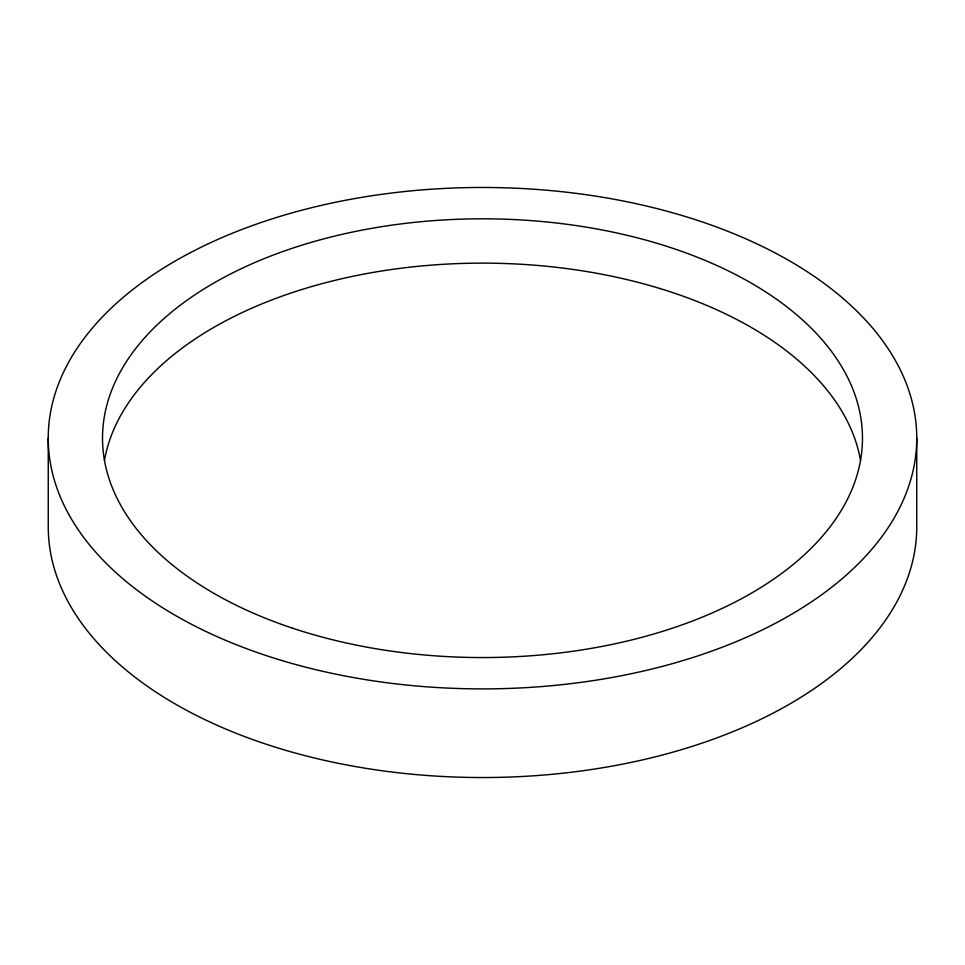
<?xml version="1.0" encoding="UTF-8"?>
<svg xmlns="http://www.w3.org/2000/svg" width="965" height="965" viewBox="0 0 965 965"><rect width="100%" height="100%" fill="white"/><g stroke="black" fill="none" stroke-linecap="round" stroke-linejoin="round"><path stroke-width="1.45" d="M916.75 438.182A434.25 250.707 0 0 1 265.375 655.307A434.25 250.707 0 0 1 265.375 221.057A434.25 250.707 0 0 1 916.75 438.182L916.75 526.818A434.25 250.707 0 0 1 482.5 777.537A434.25 250.707 0 0 1 48.25 526.818L48.25 438.182M104.449 460.486A379.969 219.369 0 0 1 482.5 263.131A379.969 219.369 0 0 1 860.551 460.486M292.516 628.167A379.969 219.369 0 0 0 862.469 438.182A379.969 219.369 0 0 0 292.516 248.198A379.969 219.369 0 0 0 292.516 628.167"/></g></svg>
